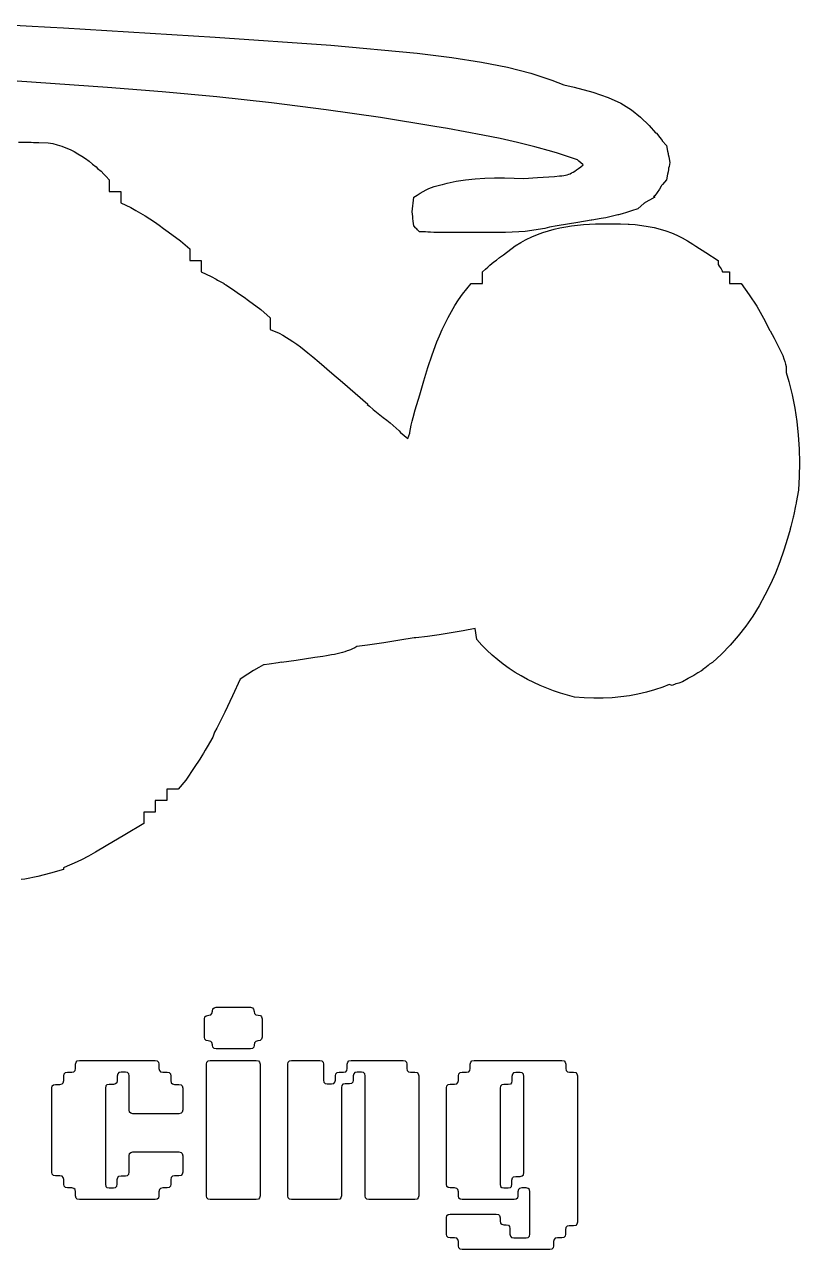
# Model space of a CAD drawing. Header units: millimetres. Extents: x 60 to 220, y -152 to -53.
# Drawn here: x 214.75 to 218.58, y -136.18 to -130.13 of the extents above; entities that cross this region are included whole.
import ezdxf

# ---------------------------------------------------------------- set-up
doc = ezdxf.new("R2010")
doc.units = ezdxf.units.MM
doc.layers.add('F.Silkscreen', color=41, linetype='CONTINUOUS', true_color=0xf2eda1)

msp = doc.modelspace()

# ---------------------------------------------------------------- linework, layer by layer
at = {"layer": 'F.Silkscreen', "linetype": 'CONTINUOUS'}
for p, q in [((214.641737, -130.13376), (214.761848, -130.140247)), ((214.761848, -130.140247), (214.881914, -130.147164)), ((214.881914, -130.147164), (214.945675, -130.150871)), ((214.945675, -130.150871), (215.694479, -130.197078)), ((215.694479, -130.197078), (216.265296, -130.236446)), ((216.265296, -130.236446), (216.692398, -130.275101)), ((216.692398, -130.275101), (216.862767, -130.296066)), ((216.862767, -130.296066), (217.010093, -130.319133)), ((217.010093, -130.319133), (217.138631, -130.345055)), ((217.138631, -130.345055), (217.252698, -130.374627)), ((215.162688, -130.444033), (214.621281, -130.407637)), ((217.252698, -130.374627), (217.356546, -130.408576)), ((217.356546, -130.408576), (217.415911, -130.432269)), ((215.433189, -130.466153), (215.162688, -130.444033)), ((215.703398, -130.491576), (215.433189, -130.466153)), ((217.415911, -130.432269), (217.467151, -130.442973)), ((217.467151, -130.442973), (217.55926, -130.467378)), ((217.55926, -130.467378), (217.634981, -130.493633)), ((215.973167, -130.520823), (215.703398, -130.491576)), ((216.242402, -130.55441), (215.973167, -130.520823)), ((217.634981, -130.493633), (217.697488, -130.522446)), ((217.697488, -130.522446), (217.749931, -130.554572)), ((216.51095, -130.592859), (216.242402, -130.55441)), ((216.778695, -130.636704), (216.51095, -130.592859)), ((217.749931, -130.554572), (217.795507, -130.590758)), ((217.795507, -130.590758), (217.83735, -130.631752)), ((216.841367, -130.647778), (216.778695, -130.636704)), ((217.015531, -130.679696), (216.841367, -130.647778)), ((217.83735, -130.631752), (217.868899, -130.668529)), ((214.723607, -130.71402), (214.755593, -130.71415)), ((214.755593, -130.71415), (214.785918, -130.715192)), ((214.785918, -130.715192), (214.79706, -130.715969)), ((214.79706, -130.715969), (214.801374, -130.715891)), ((214.801374, -130.715891), (214.822988, -130.715999)), ((214.822988, -130.715999), (214.86962, -130.717021)), ((214.86962, -130.717021), (214.892609, -130.721909)), ((217.101735, -130.697206), (217.015531, -130.679696)), ((217.187391, -130.716278), (217.101735, -130.697206)), ((217.272569, -130.737318), (217.187391, -130.716278)), ((217.868899, -130.668529), (217.872935, -130.670817)), ((217.872935, -130.670817), (217.889364, -130.69087)), ((217.889364, -130.69087), (217.896069, -130.699307)), ((217.896069, -130.699307), (217.901901, -130.706953)), ((217.901901, -130.706953), (217.90211, -130.707245)), ((217.90211, -130.707245), (217.922559, -130.731083)), ((214.892609, -130.721909), (214.914878, -130.727845)), ((214.914878, -130.727845), (214.936468, -130.734773)), ((214.936468, -130.734773), (214.95738, -130.742689)), ((214.95738, -130.742689), (214.977703, -130.751518)), ((214.977703, -130.751518), (214.997446, -130.761262)), ((214.997446, -130.761262), (215.016661, -130.771877)), ((215.016661, -130.771877), (215.03537, -130.783331)), ((217.357299, -130.760701), (217.272569, -130.737318)), ((217.38424, -130.769057), (217.357299, -130.760701)), ((217.483754, -130.802226), (217.38424, -130.769057)), ((217.922559, -130.731083), (217.928382, -130.758745)), ((217.928382, -130.758745), (217.930651, -130.770275)), ((217.930651, -130.770275), (217.931109, -130.772781)), ((217.931109, -130.772781), (217.931747, -130.775367)), ((217.931747, -130.775367), (217.934337, -130.786772)), ((215.03537, -130.783331), (215.053627, -130.795591)), ((215.053627, -130.795591), (215.071449, -130.80862)), ((215.071449, -130.80862), (215.088892, -130.822392)), ((215.088892, -130.822392), (215.106, -130.836864)), ((215.106, -130.836864), (215.114003, -130.844093)), ((217.490196, -130.808201), (217.483754, -130.802226)), ((217.488786, -130.844375), (217.499585, -130.83624)), ((217.500057, -130.816783), (217.490196, -130.808201)), ((217.499585, -130.83624), (217.512297, -130.826404)), ((217.509546, -130.824397), (217.500057, -130.816783)), ((217.512297, -130.826404), (217.509546, -130.824397)), ((217.935574, -130.835294), (217.933641, -130.842373)), ((217.934337, -130.786772), (217.94029, -130.81438)), ((217.94029, -130.81438), (217.935574, -130.835294)), ((215.114003, -130.844093), (215.132047, -130.858471)), ((215.132047, -130.858471), (215.145144, -130.872702)), ((215.145144, -130.872702), (215.150434, -130.878677)), ((215.150434, -130.878677), (215.152401, -130.881019)), ((215.152401, -130.881019), (215.155604, -130.884246)), ((215.155604, -130.884246), (215.171714, -130.901244)), ((215.171714, -130.901244), (215.171714, -130.957965)), ((216.884811, -130.907186), (216.931127, -130.900232)), ((216.931127, -130.900232), (216.978296, -130.895467)), ((216.978296, -130.895467), (217.026094, -130.892607)), ((217.026094, -130.892607), (217.074253, -130.89131)), ((217.074253, -130.89131), (217.122575, -130.891259)), ((217.122575, -130.891259), (217.217832, -130.893649)), ((217.217832, -130.893649), (217.286245, -130.888831)), ((217.286245, -130.888831), (217.369665, -130.883625)), ((217.369665, -130.883625), (217.395466, -130.881298)), ((217.395466, -130.881298), (217.406207, -130.880128)), ((217.406207, -130.880128), (217.415811, -130.878811)), ((217.415811, -130.878811), (217.424512, -130.877256)), ((217.424512, -130.877256), (217.432516, -130.87536)), ((217.432516, -130.87536), (217.44009, -130.873036)), ((217.44009, -130.873036), (217.447442, -130.870177)), ((217.447442, -130.870177), (217.454772, -130.866678)), ((217.454772, -130.866678), (217.462368, -130.862442)), ((217.462368, -130.862442), (217.470403, -130.857393)), ((217.470403, -130.857393), (217.479131, -130.851402)), ((217.479131, -130.851402), (217.488786, -130.844375)), ((217.922559, -130.901244), (217.903752, -130.923584)), ((217.928382, -130.872411), (217.922559, -130.901244)), ((217.930651, -130.860431), (217.928382, -130.872411)), ((217.93254, -130.849724), (217.930651, -130.860431)), ((217.933641, -130.842373), (217.93254, -130.849724)), ((215.171714, -130.957965), (215.228431, -130.957965)), ((215.228431, -130.957965), (215.228431, -131.01468)), ((216.707205, -130.965714), (216.721978, -130.957222)), ((216.721978, -130.957222), (216.736006, -130.949817)), ((216.736006, -130.949817), (216.749484, -130.943412)), ((216.749484, -130.943412), (216.762595, -130.937935)), ((216.762595, -130.937935), (216.775532, -130.933271)), ((216.775532, -130.933271), (216.788463, -130.92934)), ((216.788463, -130.92934), (216.801577, -130.926038)), ((216.801577, -130.926038), (216.815057, -130.923305)), ((216.815057, -130.923305), (216.817455, -130.922917)), ((216.817455, -130.922917), (216.839601, -130.916682)), ((216.839601, -130.916682), (216.884811, -130.907186)), ((217.877725, -130.962462), (217.86584, -130.979218)), ((217.888252, -130.946644), (217.877725, -130.962462)), ((217.89748, -130.931632), (217.888252, -130.946644)), ((217.899034, -130.928824), (217.89748, -130.931632)), ((217.903752, -130.923584), (217.899034, -130.928824)), ((215.228431, -131.01468), (215.277612, -131.037717)), ((216.667664, -131.058974), (216.674751, -130.986313)), ((216.674751, -130.986313), (216.691535, -130.975386)), ((216.691535, -130.975386), (216.707205, -130.965714)), ((217.812616, -131.016266), (217.780774, -131.043038)), ((217.814242, -131.014861), (217.812616, -131.016266)), ((217.818511, -131.012139), (217.814242, -131.014861)), ((217.839489, -131.00124), (217.818511, -131.012139)), ((217.86584, -130.986313), (217.839489, -131.00124)), ((217.86584, -130.979218), (217.858965, -130.984236)), ((217.858965, -130.984236), (217.86584, -130.986313)), ((215.277612, -131.037717), (215.302166, -131.050994)), ((215.302166, -131.050994), (215.326052, -131.064695)), ((215.326052, -131.064695), (215.349396, -131.078828)), ((215.349396, -131.078828), (215.372328, -131.093416)), ((216.670056, -131.081863), (216.667664, -131.058974)), ((216.671134, -131.091223), (216.670056, -131.081863)), ((217.643582, -131.083395), (217.622845, -131.087727)), ((217.663451, -131.078739), (217.643582, -131.083395)), ((217.682609, -131.07369), (217.663451, -131.078739)), ((217.683234, -131.073502), (217.682609, -131.07369)), ((217.686097, -131.072828), (217.683234, -131.073502)), ((217.704591, -131.067771), (217.686097, -131.072828)), ((217.725005, -131.061509), (217.704591, -131.067771)), ((217.749631, -131.053455), (217.725005, -131.061509)), ((217.780774, -131.043038), (217.749631, -131.053455)), ((215.372328, -131.093416), (215.39497, -131.108467)), ((215.39497, -131.108467), (215.41744, -131.123978)), ((215.41744, -131.123978), (215.439879, -131.139975)), ((215.439879, -131.139975), (215.4624, -131.156467)), ((216.671195, -131.091693), (216.671134, -131.091223)), ((216.672429, -131.105155), (216.671195, -131.091693)), ((216.674751, -131.128116), (216.672429, -131.105155)), ((216.685616, -131.138658), (216.674751, -131.128116)), ((216.688098, -131.140775), (216.685616, -131.138658)), ((216.688203, -131.1409), (216.688098, -131.140775)), ((216.689913, -131.142867), (216.688203, -131.1409)), ((216.693735, -131.146972), (216.689913, -131.142867)), ((217.321859, -131.140167), (217.290175, -131.146207)), ((217.345748, -131.134501), (217.321859, -131.140167)), ((217.340905, -131.151644), (217.36884, -131.144013)), ((217.383727, -131.128116), (217.345748, -131.134501)), ((217.36884, -131.144013), (217.397009, -131.137553)), ((217.484989, -131.11171), (217.383727, -131.128116)), ((217.397009, -131.137553), (217.42542, -131.13214)), ((217.42542, -131.13214), (217.454174, -131.127719)), ((217.454174, -131.127719), (217.483261, -131.124202)), ((217.483261, -131.124202), (217.51274, -131.121514)), ((217.551206, -131.099195), (217.484989, -131.11171)), ((217.51274, -131.121514), (217.542648, -131.11958)), ((217.542648, -131.11958), (217.573035, -131.118315)), ((217.553901, -131.099754), (217.551206, -131.099195)), ((217.601072, -131.091826), (217.553901, -131.099754)), ((217.573035, -131.118315), (217.635425, -131.117469)), ((217.622845, -131.087727), (217.601072, -131.091826)), ((217.635425, -131.117469), (217.696096, -131.117494)), ((217.696096, -131.117494), (217.733557, -131.119037)), ((217.733557, -131.119037), (217.73905, -131.11949)), ((217.73905, -131.11949), (217.767721, -131.121582)), ((217.767721, -131.121582), (217.80081, -131.125278)), ((217.80081, -131.125278), (217.832411, -131.130173)), ((217.832411, -131.130173), (217.862643, -131.13632)), ((217.862643, -131.13632), (217.891776, -131.143759)), ((217.891776, -131.143759), (217.919962, -131.152556)), ((215.4624, -131.156467), (215.52309, -131.200778)), ((215.52309, -131.200778), (215.568735, -131.241548)), ((216.698127, -131.151471), (216.693735, -131.146972)), ((216.703105, -131.156467), (216.698127, -131.151471)), ((216.729744, -131.157049), (216.703105, -131.156467)), ((216.732614, -131.157435), (216.729744, -131.157049)), ((216.744231, -131.158454), (216.732614, -131.157435)), ((216.757906, -131.15919), (216.744231, -131.158454)), ((216.773952, -131.159685), (216.757906, -131.15919)), ((216.81422, -131.160193), (216.773952, -131.159685)), ((216.867279, -131.160346), (216.81422, -131.160193)), ((216.933534, -131.160011), (216.867279, -131.160346)), ((217.062953, -131.161136), (216.933534, -131.160011)), ((217.128322, -131.160391), (217.062953, -131.161136)), ((217.160971, -131.159249), (217.128322, -131.160391)), ((217.193542, -131.157381), (217.160971, -131.159249)), ((217.225965, -131.154674), (217.193542, -131.157381)), ((217.203153, -131.209517), (217.226515, -131.197186)), ((217.258203, -131.150995), (217.225965, -131.154674)), ((217.226515, -131.197186), (217.230599, -131.19503)), ((217.230599, -131.19503), (217.258042, -131.182076)), ((217.258042, -131.182076), (217.285554, -131.170579)), ((217.290175, -131.146207), (217.258203, -131.150995)), ((217.285554, -131.170579), (217.313155, -131.160465)), ((217.313155, -131.160465), (217.340905, -131.151644)), ((217.919962, -131.152556), (217.947388, -131.162746)), ((217.947388, -131.162746), (217.97429, -131.174373)), ((217.97429, -131.174373), (218.000817, -131.187486)), ((218.000817, -131.187486), (218.027214, -131.202117)), ((218.027214, -131.202117), (218.053622, -131.218357)), ((215.568735, -131.241548), (215.568735, -131.298266)), ((217.11787, -131.269912), (217.175694, -131.225603)), ((217.175694, -131.225603), (217.203153, -131.209517)), ((218.053622, -131.218357), (218.068218, -131.228136)), ((218.068218, -131.228136), (218.11735, -131.258571)), ((218.11735, -131.258571), (218.177784, -131.298266)), ((215.568735, -131.298266), (215.625454, -131.298266)), ((215.625454, -131.298266), (215.625454, -131.354978)), ((217.041228, -131.33072), (217.051177, -131.321843)), ((217.051177, -131.321843), (217.060653, -131.313771)), ((217.060653, -131.313771), (217.070853, -131.305556)), ((217.070853, -131.305556), (217.082985, -131.296156)), ((217.082985, -131.296156), (217.098268, -131.284617)), ((217.098268, -131.284617), (217.11787, -131.269912)), ((218.177784, -131.298266), (218.177784, -131.318501)), ((218.177784, -131.318501), (218.183343, -131.326069)), ((215.625454, -131.354978), (215.674645, -131.378036)), ((215.674645, -131.378036), (215.699202, -131.391307)), ((217.015067, -131.354978), (217.029585, -131.34145)), ((217.015067, -131.411705), (217.015067, -131.354978)), ((217.029585, -131.34145), (217.041228, -131.33072)), ((218.183343, -131.326069), (218.188205, -131.333134)), ((218.188205, -131.333134), (218.192335, -131.339729)), ((218.192335, -131.339729), (218.194128, -131.342917)), ((218.194128, -131.342917), (218.195764, -131.346054)), ((218.195764, -131.346054), (218.197244, -131.349191)), ((218.197244, -131.349191), (218.19858, -131.352333)), ((218.19858, -131.352333), (218.199253, -131.354115)), ((218.199253, -131.354115), (218.20615, -131.354978)), ((218.20615, -131.354978), (218.234508, -131.354978)), ((218.234508, -131.354978), (218.234508, -131.411705)), ((215.699202, -131.391307), (215.706627, -131.395567)), ((215.706627, -131.395567), (215.738901, -131.411705)), ((215.738901, -131.411705), (215.737109, -131.413496)), ((215.737109, -131.413496), (215.746433, -131.419139)), ((215.746433, -131.419139), (215.769344, -131.433727)), ((215.769344, -131.433727), (215.791997, -131.448773)), ((216.91608, -131.465285), (216.936573, -131.438186)), ((216.936573, -131.438186), (216.958346, -131.411705)), ((216.958346, -131.411705), (217.015067, -131.411705)), ((218.234508, -131.411705), (218.291238, -131.411705)), ((218.291238, -131.411705), (218.331492, -131.467293)), ((215.791997, -131.448773), (215.814468, -131.464285)), ((215.814468, -131.464285), (215.836906, -131.480281)), ((215.836906, -131.480281), (215.859425, -131.496784)), ((215.859425, -131.496784), (215.920124, -131.541092)), ((216.878578, -131.521223), (216.896769, -131.492966)), ((216.896769, -131.492966), (216.91608, -131.465285)), ((218.331492, -131.467293), (218.368611, -131.524529)), ((215.920124, -131.541092), (215.965772, -131.581871)), ((216.845321, -131.579251), (216.861449, -131.549994)), ((216.861449, -131.549994), (216.878578, -131.521223)), ((218.368611, -131.524529), (218.402633, -131.583242)), ((215.965772, -131.581871), (215.965772, -131.638569)), ((216.815783, -131.639149), (216.830118, -131.608994)), ((216.830118, -131.608994), (216.845321, -131.579251)), ((218.402633, -131.583242), (218.43359, -131.643354)), ((215.965772, -131.638569), (216.010528, -131.656963)), ((216.010528, -131.656963), (216.02852, -131.667318)), ((216.02852, -131.667318), (216.046129, -131.678051)), ((216.046129, -131.678051), (216.059434, -131.686578)), ((216.059434, -131.686578), (216.078404, -131.698638)), ((216.789432, -131.700661), (216.802238, -131.669721)), ((216.802238, -131.669721), (216.815783, -131.639149)), ((218.43359, -131.643354), (218.434465, -131.645279)), ((218.434465, -131.645279), (218.454265, -131.682267)), ((218.454265, -131.682267), (218.47936, -131.730636)), ((216.078404, -131.698638), (216.097311, -131.711547)), ((216.097311, -131.711547), (216.115792, -131.725039)), ((216.115792, -131.725039), (216.134095, -131.739262)), ((216.134095, -131.739262), (216.152479, -131.754305)), ((216.76574, -131.763516), (216.789432, -131.700661)), ((218.47936, -131.730636), (218.489014, -131.750427)), ((216.152479, -131.754305), (216.159508, -131.760326)), ((216.159508, -131.760326), (216.177111, -131.774615)), ((216.177111, -131.774615), (216.208285, -131.800913)), ((216.208285, -131.800913), (216.270656, -131.854816)), ((216.744198, -131.827471), (216.76574, -131.763516)), ((218.489014, -131.750427), (218.496921, -131.767849)), ((218.496921, -131.767849), (218.503211, -131.783307)), ((218.503211, -131.783307), (218.50798, -131.797213)), ((218.50798, -131.797213), (218.511379, -131.81)), ((216.270656, -131.854816), (216.322366, -131.899132)), ((216.724251, -131.892282), (216.744198, -131.827471)), ((218.511379, -131.81), (218.513552, -131.822067)), ((218.513552, -131.822067), (218.514587, -131.833829)), ((218.514634, -131.845714), (218.514264, -131.851368)), ((218.514264, -131.851368), (218.527216, -131.895548)), ((218.514587, -131.833829), (218.514634, -131.845714)), ((216.322366, -131.899132), (216.447882, -132.007253)), ((216.704886, -131.961175), (216.724251, -131.892282)), ((218.527216, -131.895548), (218.543205, -131.960937)), ((216.682441, -132.036264), (216.704886, -131.961175)), ((218.543205, -131.960937), (218.556269, -132.027068)), ((216.447882, -132.007253), (216.445135, -132.008607)), ((216.445135, -132.008607), (216.455774, -132.017713)), ((216.455774, -132.017713), (216.475407, -132.033939)), ((216.475407, -132.033939), (216.499969, -132.053733)), ((216.671821, -132.073547), (216.682441, -132.036264)), ((218.556269, -132.027068), (218.566425, -132.093789)), ((216.499969, -132.053733), (216.52478, -132.073203)), ((216.52478, -132.073203), (216.542186, -132.08689)), ((216.542186, -132.08689), (216.558615, -132.100217)), ((216.558615, -132.100217), (216.574092, -132.113312)), ((216.658978, -132.129576), (216.662701, -132.110862)), ((216.662701, -132.110862), (216.667016, -132.092184)), ((216.667016, -132.092184), (216.671821, -132.073547)), ((218.566425, -132.093789), (218.573742, -132.161037)), ((216.574092, -132.113312), (216.588692, -132.126317)), ((216.588692, -132.126317), (216.602404, -132.13934)), ((216.602404, -132.13934), (216.610107, -132.147241)), ((216.610107, -132.147241), (216.646394, -132.177397)), ((216.646394, -132.177397), (216.655731, -132.150282)), ((216.655731, -132.150282), (216.65596, -132.148361)), ((216.65596, -132.148361), (216.658978, -132.129576)), ((218.573742, -132.161037), (218.578222, -132.228639)), ((218.578222, -132.228639), (218.579876, -132.296525)), ((218.579876, -132.296525), (218.578727, -132.364557)), ((218.578727, -132.364557), (218.574822, -132.432646)), ((218.574822, -132.432646), (218.563952, -132.492638)), ((218.560582, -132.50869), (218.551423, -132.552334)), ((218.56312, -132.496845), (218.560582, -132.50869)), ((218.563456, -132.494998), (218.56312, -132.496845)), ((218.563952, -132.492638), (218.563456, -132.494998)), ((218.54824, -132.565553), (218.537154, -132.611611)), ((218.549453, -132.560655), (218.54824, -132.565553)), ((218.549719, -132.559411), (218.549453, -132.560655)), ((218.551423, -132.552334), (218.549719, -132.559411)), ((218.533024, -132.626635), (218.521022, -132.670307)), ((218.533794, -132.623935), (218.533024, -132.626635)), ((218.534039, -132.622944), (218.533794, -132.623935)), ((218.537154, -132.611611), (218.534039, -132.622944)), ((218.521022, -132.670307), (218.502961, -132.728316)), ((218.502961, -132.728316), (218.482864, -132.785503)), ((218.482864, -132.785503), (218.460635, -132.841731)), ((218.436192, -132.896876), (218.409442, -132.950816)), ((218.460635, -132.841731), (218.436192, -132.896876)), ((218.409442, -132.950816), (218.380272, -133.003401)), ((218.380272, -133.003401), (218.348604, -133.054516)), ((218.348604, -133.054516), (218.31434, -133.104024)), ((216.859891, -133.135959), (216.801141, -133.145509)), ((216.919232, -133.125667), (216.859891, -133.135959)), ((216.977536, -133.114948), (216.919232, -133.125667)), ((216.98671, -133.169978), (216.977536, -133.114948)), ((218.31434, -133.104024), (218.277378, -133.151797)), ((216.446379, -133.197234), (216.393852, -133.204064)), ((216.526586, -133.185763), (216.446379, -133.197234)), ((216.606734, -133.173203), (216.526586, -133.185763)), ((216.677186, -133.161819), (216.606734, -133.173203)), ((216.68449, -133.161135), (216.677186, -133.161819)), ((216.742757, -133.153996), (216.68449, -133.161135)), ((216.801141, -133.145509), (216.742757, -133.153996)), ((217.011062, -133.19697), (216.98671, -133.169978)), ((217.036323, -133.2226), (217.011062, -133.19697)), ((218.237645, -133.197705), (218.195019, -133.24163)), ((218.277378, -133.151797), (218.237645, -133.197705)), ((216.187323, -133.258606), (216.093945, -133.273003)), ((216.226107, -133.252627), (216.187323, -133.258606)), ((216.244712, -133.249388), (216.226107, -133.252627)), ((216.268378, -133.245677), (216.244712, -133.249388)), ((216.283126, -133.242998), (216.268378, -133.245677)), ((216.29696, -133.240154), (216.283126, -133.242998)), ((216.310005, -133.237105), (216.29696, -133.240154)), ((216.322442, -133.23377), (216.310005, -133.237105)), ((216.334423, -133.230085), (216.322442, -133.23377)), ((216.346109, -133.225971), (216.334423, -133.230085)), ((216.353587, -133.222991), (216.346109, -133.225971)), ((216.362473, -133.21962), (216.353587, -133.222991)), ((216.372819, -133.215072), (216.362473, -133.21962)), ((216.383445, -133.209775), (216.372819, -133.215072)), ((216.393852, -133.204064), (216.383445, -133.209775)), ((217.062472, -133.246903), (217.036323, -133.2226)), ((217.089456, -133.269912), (217.062472, -133.246903)), ((218.195019, -133.24163), (218.149431, -133.283415)), ((215.909796, -133.307728), (215.883914, -133.322912)), ((215.933546, -133.29478), (215.909796, -133.307728)), ((215.935555, -133.293795), (215.933546, -133.29478)), ((215.961311, -133.290496), (215.935555, -133.293795)), ((216.005543, -133.284302), (215.961311, -133.290496)), ((216.022485, -133.281774), (216.005543, -133.284302)), ((216.093945, -133.273003), (216.022485, -133.283415)), ((216.022485, -133.283415), (216.022485, -133.281774)), ((217.117274, -133.29163), (217.089456, -133.269912)), ((217.1459, -133.312091), (217.117274, -133.29163)), ((217.17526, -133.331332), (217.1459, -133.312091)), ((218.102093, -133.318432), (218.095593, -133.323624)), ((218.103276, -133.317668), (218.102093, -133.318432)), ((218.112491, -133.311144), (218.103276, -133.317668)), ((218.120736, -133.304605), (218.112491, -133.311144)), ((218.128079, -133.297872), (218.120736, -133.304605)), ((218.128773, -133.297125), (218.128079, -133.297872)), ((218.135785, -133.291525), (218.128773, -133.297125)), ((218.149431, -133.283415), (218.135785, -133.291525)), ((215.817237, -133.365471), (215.780771, -133.446824)), ((215.817686, -133.364419), (215.817237, -133.365471)), ((215.855262, -133.340546), (215.817686, -133.364419)), ((215.883914, -133.322912), (215.855262, -133.340546)), ((217.20537, -133.349367), (217.17526, -133.331332)), ((217.236168, -133.366223), (217.20537, -133.349367)), ((217.267646, -133.381949), (217.236168, -133.366223)), ((218.001656, -133.377815), (217.984747, -133.384035)), ((218.030115, -133.361096), (218.001656, -133.377815)), ((218.031089, -133.360631), (218.030115, -133.361096)), ((218.038139, -133.357125), (218.031089, -133.360631)), ((218.04472, -133.353734), (218.038139, -133.357125)), ((218.051039, -133.350311), (218.04472, -133.353734)), ((218.057331, -133.346781), (218.051039, -133.350311)), ((218.063803, -133.343032), (218.057331, -133.346781)), ((218.078083, -133.334429), (218.063803, -133.343032)), ((218.095593, -133.323624), (218.078083, -133.334429)), ((217.299754, -133.396537), (217.267646, -133.381949)), ((217.332469, -133.410041), (217.299754, -133.396537)), ((217.36577, -133.422467), (217.332469, -133.410041)), ((217.399603, -133.433837), (217.36577, -133.422467)), ((217.433975, -133.444198), (217.399603, -133.433837)), ((217.782204, -133.438683), (217.74034, -133.446516)), ((217.823495, -133.428948), (217.782204, -133.438683)), ((217.864349, -133.417337), (217.823495, -133.428948)), ((217.904883, -133.403818), (217.864349, -133.417337)), ((217.936119, -133.391911), (217.904883, -133.403818)), ((217.950903, -133.396837), (217.936119, -133.391911)), ((217.968866, -133.3889), (217.950903, -133.396837)), ((217.970994, -133.388382), (217.968866, -133.3889)), ((217.977578, -133.386444), (217.970994, -133.388382)), ((217.984747, -133.384035), (217.977578, -133.386444)), ((215.780771, -133.446824), (215.742579, -133.527267)), ((217.468816, -133.453572), (217.433975, -133.444198)), ((217.517164, -133.457183), (217.468816, -133.453572)), ((217.564095, -133.458877), (217.517164, -133.457183)), ((217.609746, -133.458647), (217.564095, -133.458877)), ((217.654234, -133.456524), (217.609746, -133.458647)), ((217.697698, -133.452478), (217.654234, -133.456524)), ((217.74034, -133.446516), (217.697698, -133.452478)), ((215.742579, -133.527267), (215.702263, -133.606549)), ((215.702263, -133.606549), (215.690955, -133.627102)), ((215.682186, -133.652087), (215.655499, -133.698846)), ((215.690955, -133.627102), (215.682186, -133.652087)), ((215.628127, -133.743983), (215.618058, -133.759329)), ((215.637013, -133.729945), (215.628127, -133.743983)), ((215.645779, -133.71548), (215.637013, -133.729945)), ((215.655499, -133.698846), (215.645779, -133.71548)), ((215.590012, -133.80097), (215.5488, -133.863466)), ((215.618058, -133.759329), (215.590012, -133.80097)), ((215.5488, -133.863466), (215.512013, -133.907332)), ((215.512013, -133.907332), (215.455297, -133.907332)), ((215.455297, -133.907332), (215.455297, -133.964043)), ((215.455297, -133.964043), (215.398582, -133.964043)), ((215.398582, -133.964043), (215.398582, -134.020767)), ((215.398582, -134.020767), (215.34187, -134.020767)), ((215.34187, -134.020767), (215.34187, -134.077479)), ((215.34187, -134.077479), (215.248914, -134.132605)), ((215.248914, -134.132605), (215.155755, -134.187375)), ((215.103423, -134.218719), (215.068444, -134.238378)), ((215.155755, -134.187375), (215.103423, -134.218719)), ((214.964316, -134.288538), (214.944837, -134.296324)), ((214.998979, -134.273277), (214.964316, -134.288538)), ((215.033641, -134.256556), (214.998979, -134.273277)), ((215.068444, -134.238378), (215.033641, -134.256556)), ((214.818051, -134.33912), (214.755066, -134.351765)), ((214.881308, -134.323341), (214.818051, -134.33912)), ((214.944837, -134.304351), (214.881308, -134.323341)), ((214.944837, -134.296324), (214.944837, -134.304351)), ((214.755066, -134.351765), (214.736571, -134.354574)), ((215.678757, -135.015044), (215.681029, -135.003207)), ((215.681029, -135.003207), (215.683208, -134.99268)), ((215.683208, -134.99268), (215.689063, -134.986835)), ((215.689063, -134.986835), (215.699622, -134.984657)), ((215.699622, -134.984657), (215.868113, -134.984657)), ((215.868113, -134.984657), (215.878494, -134.986965)), ((215.878494, -134.986965), (215.884434, -134.993337)), ((215.884434, -134.993337), (215.886706, -135.005173)), ((215.886706, -135.005173), (215.889014, -135.015523)), ((215.641877, -135.042317), (215.644188, -135.031939)), ((215.641877, -135.132161), (215.641877, -135.042317)), ((215.644188, -135.031939), (215.650571, -135.025998)), ((215.650571, -135.025998), (215.662436, -135.023724)), ((215.662436, -135.023724), (215.672817, -135.021415)), ((215.672817, -135.021415), (215.678757, -135.015044)), ((215.889014, -135.015523), (215.895395, -135.021453)), ((215.895395, -135.021453), (215.907265, -135.023724)), ((215.907265, -135.023724), (215.91782, -135.025905)), ((215.91782, -135.025905), (215.923677, -135.031762)), ((215.923677, -135.031762), (215.925858, -135.042317)), ((215.925858, -135.042317), (215.925858, -135.132161)), ((215.644058, -135.142717), (215.641877, -135.132161)), ((215.925858, -135.132161), (215.923547, -135.142539)), ((215.649914, -135.148573), (215.644058, -135.142717)), ((215.66047, -135.150754), (215.649914, -135.148573)), ((215.672339, -135.153025), (215.66047, -135.150754)), ((215.67872, -135.158955), (215.672339, -135.153025)), ((215.681029, -135.169305), (215.67872, -135.158955)), ((215.681029, -135.171271), (215.681029, -135.169305)), ((215.683208, -135.181798), (215.681029, -135.171271)), ((215.689063, -135.187643), (215.683208, -135.181798)), ((215.699622, -135.189821), (215.689063, -135.187643)), ((215.868113, -135.189821), (215.699622, -135.189821)), ((215.878672, -135.187643), (215.868113, -135.189821)), ((215.884527, -135.181798), (215.878672, -135.187643)), ((215.886706, -135.171271), (215.884527, -135.181798)), ((215.888978, -135.159434), (215.886706, -135.171271)), ((215.894918, -135.153063), (215.888978, -135.159434)), ((215.905299, -135.150754), (215.894918, -135.153063)), ((215.917164, -135.148481), (215.905299, -135.150754)), ((215.923547, -135.142539), (215.917164, -135.148481)), ((215.00527, -135.265475), (215.007432, -135.255175)), ((215.007432, -135.255175), (215.013271, -135.249422)), ((215.013271, -135.249422), (215.023863, -135.247267)), ((215.023863, -135.247267), (215.397988, -135.247267)), ((215.397988, -135.247267), (215.40858, -135.249422)), ((215.40858, -135.249422), (215.414419, -135.255175)), ((215.414419, -135.255175), (215.416581, -135.265475)), ((215.651665, -135.265903), (215.653848, -135.255319)), ((215.653848, -135.255319), (215.659707, -135.249451)), ((215.659707, -135.249451), (215.670258, -135.247267)), ((215.670258, -135.247267), (215.897477, -135.247267)), ((215.897477, -135.247267), (215.908028, -135.249451)), ((215.908028, -135.249451), (215.913887, -135.255319)), ((215.913887, -135.255319), (215.91607, -135.265903)), ((216.053102, -135.265903), (216.055285, -135.255319)), ((216.055285, -135.255319), (216.061144, -135.249451)), ((216.061144, -135.249451), (216.071695, -135.247267)), ((216.071695, -135.247267), (216.210779, -135.247267)), ((216.210779, -135.247267), (216.221371, -135.249422)), ((216.221371, -135.249422), (216.22721, -135.255175)), ((216.22721, -135.255175), (216.229372, -135.265475)), ((216.346871, -135.265475), (216.349033, -135.255175)), ((216.349033, -135.255175), (216.354873, -135.249422)), ((216.354873, -135.249422), (216.365464, -135.247267)), ((216.365464, -135.247267), (216.62209, -135.247267)), ((216.62209, -135.247267), (216.632682, -135.249422)), ((216.632682, -135.249422), (216.638521, -135.255175)), ((216.638521, -135.255175), (216.640683, -135.265475)), ((216.954328, -135.265475), (216.956493, -135.255179)), ((216.956493, -135.255179), (216.962343, -135.249424)), ((216.962343, -135.249424), (216.972964, -135.247267)), ((216.972964, -135.247267), (217.4068, -135.247267)), ((217.4068, -135.247267), (217.417392, -135.249422)), ((217.417392, -135.249422), (217.423231, -135.255175)), ((217.423231, -135.255175), (217.425393, -135.265475)), ((214.946542, -135.323776), (214.948746, -135.312909)), ((214.948746, -135.312909), (214.954623, -135.306926)), ((214.954623, -135.306926), (214.965135, -135.304713)), ((214.965135, -135.304713), (214.986677, -135.304713)), ((214.986677, -135.304713), (214.997269, -135.302558)), ((214.997269, -135.302558), (215.003108, -135.296805)), ((215.003108, -135.296805), (215.00527, -135.286505)), ((215.00527, -135.286505), (215.00527, -135.265475)), ((215.213151, -135.312909), (215.210947, -135.323776)), ((215.219029, -135.306926), (215.213151, -135.312909)), ((215.22954, -135.304713), (215.219029, -135.306926)), ((215.251125, -135.304713), (215.22954, -135.304713)), ((215.261668, -135.306903), (215.251125, -135.304713)), ((215.26753, -135.312794), (215.261668, -135.306903)), ((215.269718, -135.323434), (215.26753, -135.312794)), ((215.416581, -135.265475), (215.416581, -135.286505)), ((215.416581, -135.286505), (215.418746, -135.296801)), ((215.418746, -135.296801), (215.424596, -135.302556)), ((215.424596, -135.302556), (215.435217, -135.304713)), ((215.435217, -135.304713), (215.456759, -135.304713)), ((215.456759, -135.304713), (215.46727, -135.306926)), ((215.46727, -135.306926), (215.473148, -135.312909)), ((215.473148, -135.312909), (215.475352, -135.323776)), ((215.651665, -135.915247), (215.651665, -135.265903)), ((215.91607, -135.265903), (215.91607, -135.915247)), ((216.053102, -135.915247), (216.053102, -135.265903)), ((216.229372, -135.265475), (216.229372, -135.343951)), ((216.288143, -135.322921), (216.290305, -135.31262)), ((216.290305, -135.31262), (216.296144, -135.306868)), ((216.296144, -135.306868), (216.306736, -135.304713)), ((216.306736, -135.304713), (216.328278, -135.304713)), ((216.328278, -135.304713), (216.33887, -135.302558)), ((216.33887, -135.302558), (216.344709, -135.296805)), ((216.344709, -135.296805), (216.346871, -135.286505)), ((216.346871, -135.286505), (216.346871, -135.265475)), ((216.37844, -135.31262), (216.376278, -135.322921)), ((216.384279, -135.306868), (216.37844, -135.31262)), ((216.394871, -135.304713), (216.384279, -135.306868)), ((216.416456, -135.304713), (216.394871, -135.304713)), ((216.427003, -135.3069), (216.416456, -135.304713)), ((216.432864, -135.31278), (216.427003, -135.3069)), ((216.435049, -135.323391), (216.432864, -135.31278)), ((216.640683, -135.265475), (216.640683, -135.286505)), ((216.640683, -135.286505), (216.642848, -135.296801)), ((216.642848, -135.296801), (216.648699, -135.302556)), ((216.648699, -135.302556), (216.659319, -135.304713)), ((216.659319, -135.304713), (216.680861, -135.304713)), ((216.680861, -135.304713), (216.691408, -135.3069)), ((216.691408, -135.3069), (216.697269, -135.31278)), ((216.697269, -135.31278), (216.699454, -135.323391)), ((216.8956, -135.323434), (216.897787, -135.312794)), ((216.897787, -135.312794), (216.90365, -135.306903)), ((216.90365, -135.306903), (216.914193, -135.304713)), ((216.914193, -135.304713), (216.935735, -135.304713)), ((216.935735, -135.304713), (216.946327, -135.302558)), ((216.946327, -135.302558), (216.952166, -135.296805)), ((216.952166, -135.296805), (216.954328, -135.286505)), ((216.954328, -135.286505), (216.954328, -135.265475)), ((217.162192, -135.31476), (217.160005, -135.3254)), ((217.168055, -135.308869), (217.162192, -135.31476)), ((217.178598, -135.306679), (217.168055, -135.308869)), ((217.200183, -135.306679), (217.178598, -135.306679)), ((217.210718, -135.308875), (217.200183, -135.306679)), ((217.216584, -135.314789), (217.210718, -135.308875)), ((217.218776, -135.325486), (217.216584, -135.314789)), ((217.425393, -135.265475), (217.425393, -135.286505)), ((217.425393, -135.286505), (217.427558, -135.296801)), ((217.427558, -135.296801), (217.433408, -135.302556)), ((217.433408, -135.302556), (217.444029, -135.304713)), ((217.444029, -135.304713), (217.464588, -135.304713)), ((217.464588, -135.304713), (217.475131, -135.306903)), ((217.475131, -135.306903), (217.480993, -135.312794)), ((217.480993, -135.312794), (217.483181, -135.323434)), ((214.887771, -135.38353), (214.889954, -135.372947)), ((214.889954, -135.372947), (214.895813, -135.367078)), ((214.895813, -135.367078), (214.906364, -135.364894)), ((214.906364, -135.364894), (214.927906, -135.364894)), ((214.927906, -135.364894), (214.938445, -135.362679)), ((214.938445, -135.362679), (214.944335, -135.356694)), ((214.944335, -135.356694), (214.946542, -135.345831)), ((214.946542, -135.345831), (214.946542, -135.323776)), ((215.154361, -135.372961), (215.152176, -135.383573)), ((215.160222, -135.367081), (215.154361, -135.372961)), ((215.170769, -135.364894), (215.160222, -135.367081)), ((215.192354, -135.364894), (215.170769, -135.364894)), ((215.202865, -135.362681), (215.192354, -135.364894)), ((215.208743, -135.356698), (215.202865, -135.362681)), ((215.210947, -135.345831), (215.208743, -135.356698)), ((215.210947, -135.323776), (215.210947, -135.345831)), ((215.269718, -135.491156), (215.269718, -135.323434)), ((215.475352, -135.323776), (215.475352, -135.345831)), ((215.475352, -135.345831), (215.477556, -135.356698)), ((215.477556, -135.356698), (215.483434, -135.362681)), ((215.483434, -135.362681), (215.493945, -135.364894)), ((215.493945, -135.364894), (215.515487, -135.364894)), ((215.515487, -135.364894), (215.526071, -135.367078)), ((215.526071, -135.367078), (215.531939, -135.372936)), ((215.531939, -135.372936), (215.534123, -135.383487)), ((216.229372, -135.343951), (216.231534, -135.354251)), ((216.231534, -135.354251), (216.237373, -135.360004)), ((216.237373, -135.360004), (216.247965, -135.362159)), ((216.247965, -135.362159), (216.26955, -135.362159)), ((216.26955, -135.362159), (216.280142, -135.360004)), ((216.280142, -135.360004), (216.285981, -135.354251)), ((216.285981, -135.354251), (216.288143, -135.343951)), ((216.288143, -135.343951), (216.288143, -135.322921)), ((216.319695, -135.37024), (216.317507, -135.38088)), ((216.325557, -135.364349), (216.319695, -135.37024)), ((216.3361, -135.362159), (216.325557, -135.364349)), ((216.357685, -135.362159), (216.3361, -135.362159)), ((216.368277, -135.360004), (216.357685, -135.362159)), ((216.374116, -135.354251), (216.368277, -135.360004)), ((216.376278, -135.343951), (216.374116, -135.354251)), ((216.376278, -135.322921), (216.376278, -135.343951)), ((216.435049, -135.915204), (216.435049, -135.323391)), ((216.699454, -135.323391), (216.699454, -135.915204)), ((216.836829, -135.38259), (216.839016, -135.37195)), ((216.839016, -135.37195), (216.844879, -135.366058)), ((216.844879, -135.366058), (216.855422, -135.363869)), ((216.855422, -135.363869), (216.876964, -135.363869)), ((216.876964, -135.363869), (216.887535, -135.361677)), ((216.887535, -135.361677), (216.893409, -135.355783)), ((216.893409, -135.355783), (216.8956, -135.345147)), ((216.8956, -135.345147), (216.8956, -135.323434)), ((217.103421, -135.373916), (217.101234, -135.384556)), ((217.109284, -135.368025), (217.103421, -135.373916)), ((217.119827, -135.365835), (217.109284, -135.368025)), ((217.141412, -135.365835), (217.119827, -135.365835)), ((217.151955, -135.363645), (217.141412, -135.365835)), ((217.157817, -135.357754), (217.151955, -135.363645)), ((217.160005, -135.347113), (217.157817, -135.357754)), ((217.160005, -135.3254), (217.160005, -135.347113)), ((217.218776, -135.800184), (217.218776, -135.325486)), ((217.483181, -135.323434), (217.483181, -136.044799)), ((214.887771, -135.797619), (214.887771, -135.38353)), ((215.152176, -135.383573), (215.152176, -135.857758)), ((215.534123, -135.383487), (215.534123, -135.491284)), ((216.317507, -135.38088), (216.317507, -135.915161)), ((216.836829, -135.384556), (216.836829, -135.38259)), ((216.836829, -135.857715), (216.836829, -135.384556)), ((217.101234, -135.384556), (217.101234, -135.857715)), ((215.271905, -135.501796), (215.269718, -135.491156)), ((215.534123, -135.491284), (215.531939, -135.501835)), ((215.277768, -135.507687), (215.271905, -135.501796)), ((215.288311, -135.509877), (215.277768, -135.507687)), ((215.515487, -135.509877), (215.288311, -135.509877)), ((215.526071, -135.507694), (215.515487, -135.509877)), ((215.531939, -135.501835), (215.526071, -135.507694)), ((215.269718, -135.717264), (215.271901, -135.70668)), ((215.269718, -135.797619), (215.269718, -135.717264)), ((215.271901, -135.70668), (215.27776, -135.700812)), ((215.27776, -135.700812), (215.288311, -135.698628)), ((215.288311, -135.698628), (215.515487, -135.698628)), ((215.515487, -135.698628), (215.526067, -135.700814)), ((215.526067, -135.700814), (215.531937, -135.706684)), ((215.531937, -135.706684), (215.534123, -135.717264)), ((215.534123, -135.717264), (215.534123, -135.797619)), ((214.889954, -135.808203), (214.887771, -135.797619)), ((215.267535, -135.808203), (215.269718, -135.797619)), ((215.534123, -135.797619), (215.531937, -135.808199)), ((217.216584, -135.810881), (217.218776, -135.800184)), ((214.895813, -135.814071), (214.889954, -135.808203)), ((214.906364, -135.816255), (214.895813, -135.814071)), ((214.927906, -135.816255), (214.906364, -135.816255)), ((214.938445, -135.81847), (214.927906, -135.816255)), ((214.944335, -135.824455), (214.938445, -135.81847)), ((214.946542, -135.835318), (214.944335, -135.824455)), ((214.946542, -135.857373), (214.946542, -135.835318)), ((214.948746, -135.86824), (214.946542, -135.857373)), ((215.152176, -135.857758), (215.154361, -135.86837)), ((215.208743, -135.86824), (215.210947, -135.857373)), ((215.210947, -135.835318), (215.213151, -135.824451)), ((215.210947, -135.857373), (215.210947, -135.835318)), ((215.213151, -135.824451), (215.219029, -135.818468)), ((215.219029, -135.818468), (215.22954, -135.816255)), ((215.22954, -135.816255), (215.251125, -135.816255)), ((215.251125, -135.816255), (215.261676, -135.814071)), ((215.261676, -135.814071), (215.267535, -135.808203)), ((215.475352, -135.857373), (215.473148, -135.86824)), ((215.477556, -135.824451), (215.475352, -135.835318)), ((215.475352, -135.835318), (215.475352, -135.857373)), ((215.483434, -135.818468), (215.477556, -135.824451)), ((215.493945, -135.816255), (215.483434, -135.818468)), ((215.515487, -135.816255), (215.493945, -135.816255)), ((215.526067, -135.814069), (215.515487, -135.816255)), ((215.531937, -135.808199), (215.526067, -135.814069)), ((216.839016, -135.868355), (216.836829, -135.857715)), ((217.101234, -135.857715), (217.103421, -135.868355)), ((217.157843, -135.868529), (217.160005, -135.858228)), ((217.160005, -135.837199), (217.162167, -135.826898)), ((217.160005, -135.858228), (217.160005, -135.837199)), ((217.162167, -135.826898), (217.168006, -135.821145)), ((217.168006, -135.821145), (217.178598, -135.818991)), ((217.178598, -135.818991), (217.200183, -135.818991)), ((217.200183, -135.818991), (217.210718, -135.816795)), ((217.210718, -135.816795), (217.216584, -135.810881)), ((214.954623, -135.874224), (214.948746, -135.86824)), ((214.965135, -135.876437), (214.954623, -135.874224)), ((214.986677, -135.876437), (214.965135, -135.876437)), ((214.997269, -135.878591), (214.986677, -135.876437)), ((215.003108, -135.884344), (214.997269, -135.878591)), ((215.00527, -135.894645), (215.003108, -135.884344)), ((215.00527, -135.915674), (215.00527, -135.894645)), ((215.007432, -135.925975), (215.00527, -135.915674)), ((215.154361, -135.86837), (215.160222, -135.87425)), ((215.160222, -135.87425), (215.170769, -135.876437)), ((215.170769, -135.876437), (215.192354, -135.876437)), ((215.192354, -135.876437), (215.202865, -135.874224)), ((215.202865, -135.874224), (215.208743, -135.86824)), ((215.416581, -135.915674), (215.414419, -135.925975)), ((215.418746, -135.884348), (215.416581, -135.894645)), ((215.416581, -135.894645), (215.416581, -135.915674)), ((215.424596, -135.878593), (215.418746, -135.884348)), ((215.435217, -135.876437), (215.424596, -135.878593)), ((215.456759, -135.876437), (215.435217, -135.876437)), ((215.46727, -135.874224), (215.456759, -135.876437)), ((215.473148, -135.86824), (215.46727, -135.874224)), ((215.653848, -135.92583), (215.651665, -135.915247)), ((215.91607, -135.915247), (215.913887, -135.92583)), ((216.055285, -135.92583), (216.053102, -135.915247)), ((216.317507, -135.915161), (216.31532, -135.925801)), ((216.437234, -135.925816), (216.435049, -135.915204)), ((216.699454, -135.915204), (216.697269, -135.925816)), ((216.844879, -135.874247), (216.839016, -135.868355)), ((216.855422, -135.876437), (216.844879, -135.874247)), ((216.876964, -135.876437), (216.855422, -135.876437)), ((216.887584, -135.878593), (216.876964, -135.876437)), ((216.893435, -135.884348), (216.887584, -135.878593)), ((216.8956, -135.894645), (216.893435, -135.884348)), ((216.8956, -135.915674), (216.8956, -135.894645)), ((216.897762, -135.925975), (216.8956, -135.915674)), ((217.103421, -135.868355), (217.109284, -135.874247)), ((217.109284, -135.874247), (217.119827, -135.876437)), ((217.119827, -135.876437), (217.141412, -135.876437)), ((217.141412, -135.876437), (217.152004, -135.874282)), ((217.152004, -135.874282), (217.157843, -135.868529)), ((217.189369, -135.915674), (217.187207, -135.925975)), ((217.191531, -135.884344), (217.189369, -135.894645)), ((217.189369, -135.894645), (217.189369, -135.915674)), ((217.19737, -135.878591), (217.191531, -135.884344)), ((217.207962, -135.876437), (217.19737, -135.878591)), ((217.229547, -135.876437), (217.207962, -135.876437)), ((217.24009, -135.878626), (217.229547, -135.876437)), ((217.245952, -135.884518), (217.24009, -135.878626)), ((217.24814, -135.895158), (217.245952, -135.884518)), ((217.24814, -136.103912), (217.24814, -135.895158)), ((215.013271, -135.931728), (215.007432, -135.925975)), ((215.023863, -135.933883), (215.013271, -135.931728)), ((215.397988, -135.933883), (215.023863, -135.933883)), ((215.40858, -135.931728), (215.397988, -135.933883)), ((215.414419, -135.925975), (215.40858, -135.931728)), ((215.659707, -135.931698), (215.653848, -135.92583)), ((215.670258, -135.933883), (215.659707, -135.931698)), ((215.897477, -135.933883), (215.670258, -135.933883)), ((215.908028, -135.931698), (215.897477, -135.933883)), ((215.913887, -135.92583), (215.908028, -135.931698)), ((216.061144, -135.931698), (216.055285, -135.92583)), ((216.071695, -135.933883), (216.061144, -135.931698)), ((216.298914, -135.933883), (216.071695, -135.933883)), ((216.309457, -135.931693), (216.298914, -135.933883)), ((216.31532, -135.925801), (216.309457, -135.931693)), ((216.443095, -135.931696), (216.437234, -135.925816)), ((216.453642, -135.933883), (216.443095, -135.931696)), ((216.680861, -135.933883), (216.453642, -135.933883)), ((216.691408, -135.931696), (216.680861, -135.933883)), ((216.697269, -135.925816), (216.691408, -135.931696)), ((216.903601, -135.931728), (216.897762, -135.925975)), ((216.914193, -135.933883), (216.903601, -135.931728)), ((217.170776, -135.933883), (216.914193, -135.933883)), ((217.181368, -135.931728), (217.170776, -135.933883)), ((217.187207, -135.925975), (217.181368, -135.931728)), ((216.836829, -136.023642), (216.839012, -136.013058)), ((216.836829, -136.103998), (216.836829, -136.023642)), ((216.839012, -136.013058), (216.844871, -136.00719)), ((216.844871, -136.00719), (216.855422, -136.005006)), ((216.855422, -136.005006), (217.082641, -136.005006)), ((217.082641, -136.005006), (217.093192, -136.00719)), ((217.093192, -136.00719), (217.099051, -136.013058)), ((217.099051, -136.013058), (217.101234, -136.023642)), ((217.101234, -136.023642), (217.101234, -136.039328)), ((217.101234, -136.039328), (217.103415, -136.049883)), ((217.103415, -136.049883), (217.109272, -136.05574)), ((217.109272, -136.05574), (217.119827, -136.057921)), ((217.119827, -136.057921), (217.131581, -136.057921)), ((217.131581, -136.057921), (217.14216, -136.060107)), ((217.14216, -136.060107), (217.148031, -136.065978)), ((217.148031, -136.065978), (217.150217, -136.076557)), ((217.150217, -136.076557), (217.150217, -136.103998)), ((217.426597, -136.071602), (217.42441, -136.082242)), ((217.42441, -136.082242), (217.42441, -136.103912)), ((217.43246, -136.06571), (217.426597, -136.071602)), ((217.443003, -136.06352), (217.43246, -136.06571)), ((217.464588, -136.06352), (217.443003, -136.06352)), ((217.475131, -136.061331), (217.464588, -136.06352)), ((217.480993, -136.055439), (217.475131, -136.061331)), ((217.483181, -136.044799), (217.480993, -136.055439)), ((216.839012, -136.114581), (216.836829, -136.103998)), ((216.844871, -136.120449), (216.839012, -136.114581)), ((216.855422, -136.122633), (216.844871, -136.120449)), ((216.876964, -136.122633), (216.855422, -136.122633)), ((216.887584, -136.12479), (216.876964, -136.122633)), ((216.893435, -136.130545), (216.887584, -136.12479)), ((216.8956, -136.140842), (216.893435, -136.130545)), ((216.8956, -136.161871), (216.8956, -136.140842)), ((216.897762, -136.172172), (216.8956, -136.161871)), ((217.150217, -136.103998), (217.1524, -136.114581)), ((217.1524, -136.114581), (217.158259, -136.120449)), ((217.158259, -136.120449), (217.16881, -136.122633)), ((217.16881, -136.122633), (217.229547, -136.122633)), ((217.229547, -136.122633), (217.24009, -136.120444)), ((217.24009, -136.120444), (217.245952, -136.114552)), ((217.245952, -136.114552), (217.24814, -136.103912)), ((217.365639, -136.161871), (217.363477, -136.172172)), ((217.367801, -136.130541), (217.365639, -136.140842)), ((217.365639, -136.140842), (217.365639, -136.161871)), ((217.37364, -136.124788), (217.367801, -136.130541)), ((217.384232, -136.122633), (217.37364, -136.124788)), ((217.405817, -136.122633), (217.384232, -136.122633)), ((217.41636, -136.120444), (217.405817, -136.122633)), ((217.422222, -136.114552), (217.41636, -136.120444)), ((217.42441, -136.103912), (217.422222, -136.114552)), ((216.903601, -136.177925), (216.897762, -136.172172)), ((216.914193, -136.180079), (216.903601, -136.177925)), ((217.347046, -136.180079), (216.914193, -136.180079)), ((217.357638, -136.177925), (217.347046, -136.180079)), ((217.363477, -136.172172), (217.357638, -136.177925))]:
    msp.add_line(p, q, dxfattribs=at)

doc.saveas('drawing.dxf')
